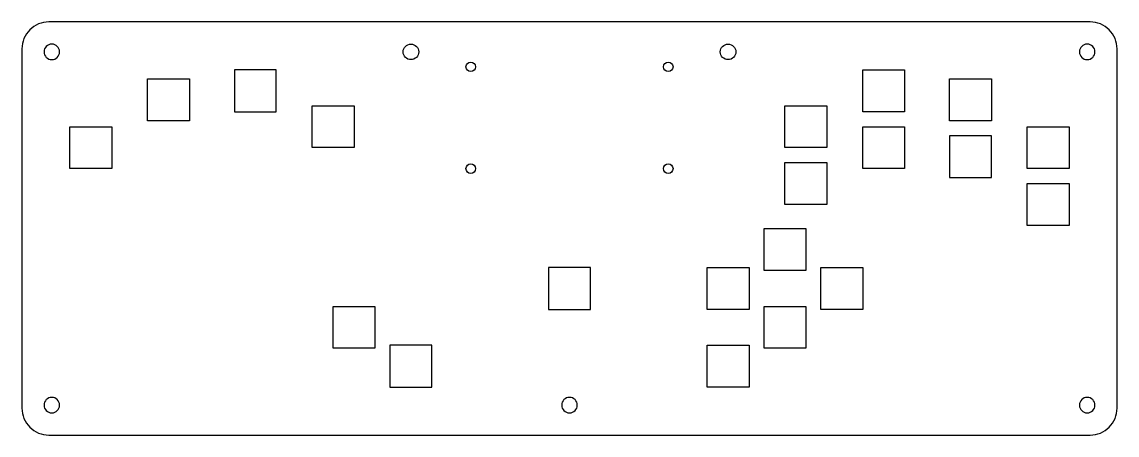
# Model space of a CAD drawing. Header units: millimetres. Extents: x -183 to 183, y -69 to 69.
import ezdxf

# ---------------------------------------------------------------- set-up
doc = ezdxf.new("R2010")
doc.units = ezdxf.units.MM
doc.layers.get('0').update_dxf_attribs({"linetype": 'CONTINUOUS'})

msp = doc.modelspace()

# ---------------------------------------------------------------- linework, layer by layer
msp.add_lwpolyline([(-183, 60), (-183, -60, 0.414214), (-174, -69), (174, -69, 0.414214), (183, -60), (183, 60, 0.414214), (174, 69), (-174, 69, 0.414214)], format="xyb", close=True)
for points in [[(-112, 39), (-98, 39), (-98, 53), (-112, 53)], [(98, 39), (98, 53), (112, 53), (112, 39)], [(-127, 50), (-127, 36), (-141, 36), (-141, 50)], [(141, 50), (141, 36), (127, 36), (127, 50)], [(-72, 41), (-72, 27), (-86, 27), (-86, 41)], [(86, 41), (86, 27), (72, 27), (72, 41)], [(-153, 34), (-153, 20), (-167, 20), (-167, 34)], [(98, 34), (112, 34), (112, 20), (98, 20)], [(153, 34), (167, 34), (167, 20), (153, 20)], [(141, 31), (127, 31), (127, 17), (141, 17)], [(72, 22), (86, 22), (86, 8), (72, 8)], [(153, 15), (167, 15), (167, 1), (153, 1)], [(65, -14), (65, 0), (79, 0), (79, -14)], [(-7, -27), (7, -27), (7, -13), (-7, -13)], [(60, -27), (46, -27), (46, -13), (60, -13)], [(84, -27), (84, -13), (98, -13), (98, -27)], [(-65, -40), (-79, -40), (-79, -26), (-65, -26)], [(65, -26), (79, -26), (79, -40), (65, -40)], [(-46, -39), (-60, -39), (-60, -53), (-46, -53)], [(60, -53), (46, -53), (46, -39), (60, -39)]]:
    msp.add_lwpolyline(points, close=True)
at = {"extrusion": (-9.42258e-12, 1.22465e-16, -1)}
for centre in [(173, 59), (-173, 59), (173, -59), (0, -59), (-173, -59)]:
    msp.add_circle(centre, 2.6, dxfattribs=at)
for centre, radius in [((-53, 59, 0), 2.6), ((53, 59, 0), 2.6), ((-33, 54), 1.6), ((33, 54), 1.6), ((-33, 20), 1.6), ((33, 20), 1.6)]:
    msp.add_circle(centre, radius)

doc.saveas('drawing.dxf')
